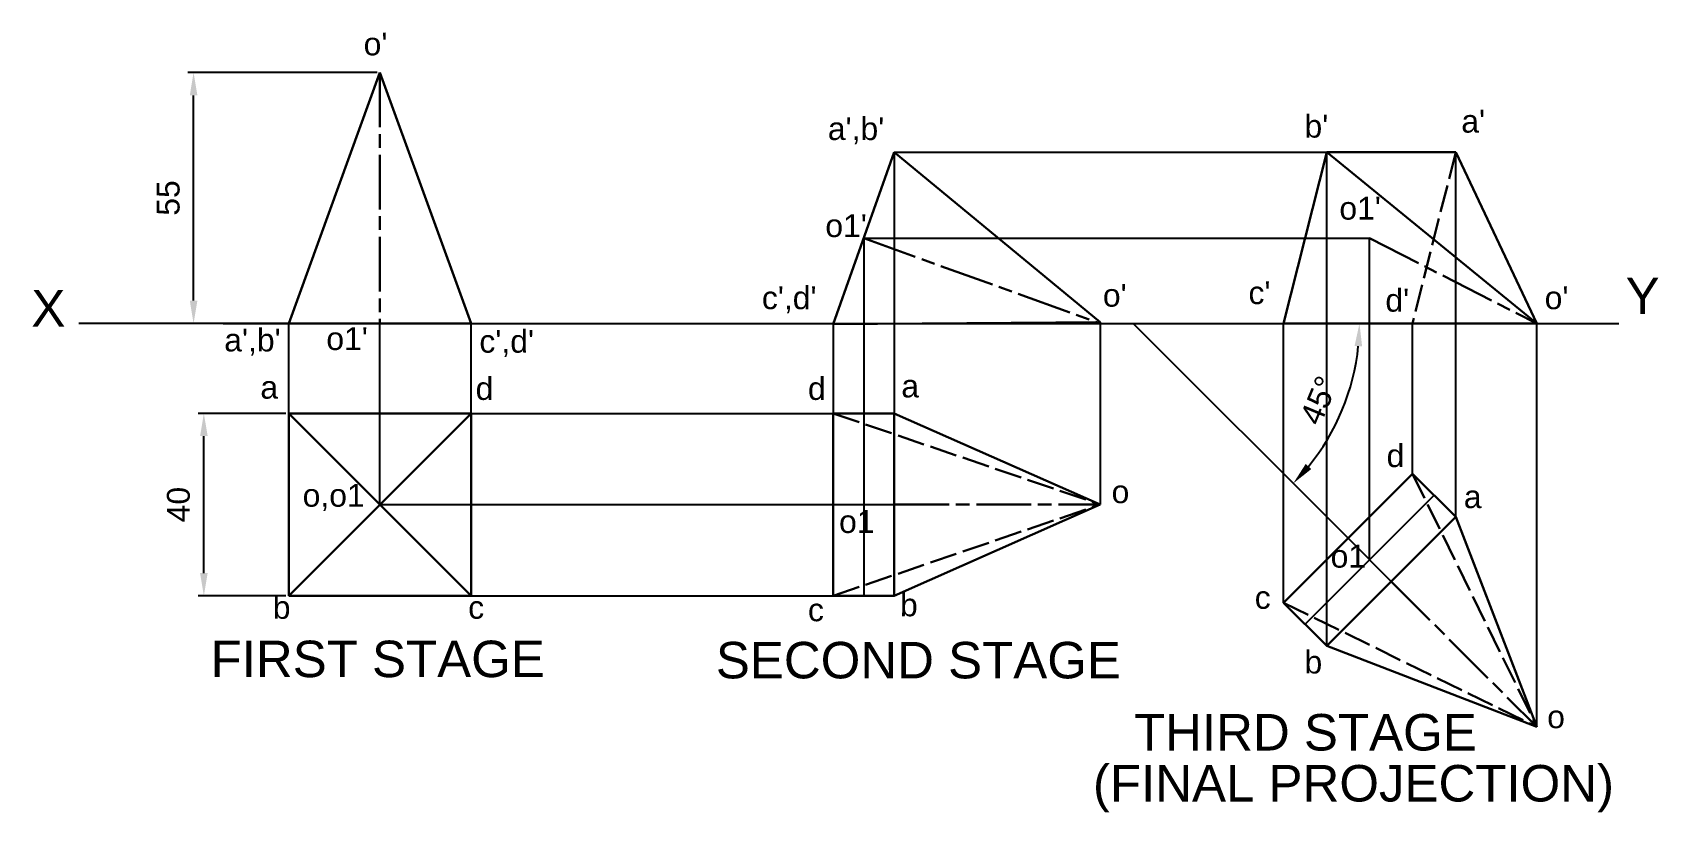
# Model space of a CAD drawing. Header units: millimetres. Extents: x -70 to 286, y -5 to 166.
import ezdxf

# ---------------------------------------------------------------- set-up
doc = ezdxf.new("R2010")
doc.units = ezdxf.units.MM
doc.linetypes.add('ACAD_ISO02W100', pattern=[15, 12, -3])
doc.linetypes.add('ACAD_ISO08W100', pattern=[36, 24, -3, 6, -3])
doc.styles.get("Standard").update_dxf_attribs({"font": 'arial.ttf'})
doc.dimstyles.new('ISO-25', dxfattribs={"dimtxt": 5, "dimasz": 5, "dimexe": 1.25, "dimexo": 0.625, "dimgap": 3, "dimtad": 1, "dimdec": 0, "dimtxsty": 'Standard', "dimcen": 2.5, "dimadec": 0, "dimazin": 0, "dimtfac": 1, "dimtdec": 0, "dimtmove": 0, "dimatfit": 3, "dimfxl": 1, "dimarcsym": 0})

# ---------------------------------------------------------------- blocks, each defined once
blk = doc.blocks.new('*D1')
at = {"color": 0, "lineweight": -2, "transparency": 16777216}
for p, q in [((-14.46, 82.62), (-33.68, 82.62)), ((-32.43, 47.62), (-32.43, 77.62)), ((-14.46, 42.62), (-33.68, 42.62))]:
    blk.add_line(p, q, dxfattribs=at)
at = {"color": 0, "lineweight": 30, "transparency": 16777216}
for points in [[(-33.26, 77.62), (-31.59, 77.62), (-32.43, 82.62)], [(-33.26, 47.62), (-31.59, 47.62), (-32.43, 42.62)]]:
    blk.add_solid(points, dxfattribs=at)
at = {"layer": 'Defpoints', "color": 0, "lineweight": 30, "transparency": 16777216}
for p in [(-32.43, 82.62), (-13.83, 82.62), (-13.83, 42.62)]:
    blk.add_point(p, dxfattribs=at)
at = {"color": 0, "lineweight": 5, "transparency": 16777216, "insert": (-37.98, 62.62), "char_height": 5, "attachment_point": 5, "rotation": 90}
blk.add_mtext('40', dxfattribs=at)
blk = doc.blocks.new('*D2')
at = {"color": 0, "lineweight": -2, "transparency": 16777216}
for p, q in [((5.54, 157.33), (-35.93, 157.33)), ((-34.68, 107.33), (-34.68, 152.33)), ((5.54, 102.33), (-35.93, 102.33))]:
    blk.add_line(p, q, dxfattribs=at)
at = {"color": 0, "lineweight": 30, "transparency": 16777216}
for points in [[(-35.51, 152.33), (-33.85, 152.33), (-34.68, 157.33)], [(-35.51, 107.33), (-33.85, 107.33), (-34.68, 102.33)]]:
    blk.add_solid(points, dxfattribs=at)
at = {"layer": 'Defpoints', "color": 0, "lineweight": 30, "transparency": 16777216}
for p in [(-34.68, 157.33), (6.17, 157.33), (6.17, 102.33)]:
    blk.add_point(p, dxfattribs=at)
at = {"color": 0, "lineweight": 5, "transparency": 16777216, "insert": (-40.22, 129.83), "char_height": 5, "attachment_point": 5, "rotation": 90}
blk.add_mtext('55', dxfattribs=at)
blk = doc.blocks.new('*D4')
at = {"color": 0, "lineweight": -2, "ltscale": 0.5, "transparency": 16777216}
blk.add_arc((171.32, 102.33), 49.58, 320.7804, 354.2196, dxfattribs=at)
at = {"color": 0, "lineweight": 25, "ltscale": 0.5, "transparency": 16777216}
for points in [[(219.82, 97.37), (221.48, 97.29), (220.9, 102.33)], [(210.35, 70.42), (209.11, 71.53), (206.38, 67.27)]]:
    blk.add_solid(points, dxfattribs=at)
at = {"layer": 'Defpoints', "color": 0, "lineweight": 25, "ltscale": 0.5, "transparency": 16777216}
for p in [(-28.2, 102.33), (171.32, 102.33), (277.74, 102.33), (214.26, 77.54), (218.4, 55.25)]:
    blk.add_point(p, dxfattribs=at)
at = {"color": 0, "lineweight": 25, "ltscale": 0.5, "transparency": 16777216, "insert": (212.01, 85.47), "char_height": 5, "attachment_point": 5, "rotation": 67.5}
blk.add_mtext('45°', dxfattribs=at)

msp = doc.modelspace()

# ---------------------------------------------------------------- linework, layer by layer
at = {"lineweight": 30}
for p, q in [((-13.83, 102.33), (6.17, 157.33)), ((6.17, 157.33), (26.17, 102.33)), ((118.92, 139.87), (105.55, 102.16)), ((118.92, 139.87), (164.07, 102.63)), ((204.26, 102.33), (213.71, 139.87)), ((213.71, 139.87), (259.78, 102.33)), ((213.71, 139.87), (241.99, 139.87)), ((241.99, 139.87), (259.78, 102.33)), ((-13.83, 102.33), (26.17, 102.33)), ((164.07, 102.63), (105.55, 102.16)), ((204.26, 102.33), (259.78, 102.33)), ((-13.83, 82.62), (-13.83, 42.62)), ((26.17, 82.62), (-13.83, 82.62)), ((-13.83, 42.62), (26.17, 82.62)), ((-13.83, 82.62), (26.17, 42.62)), ((26.17, 42.62), (26.17, 82.62)), ((105.55, 82.62), (105.55, 42.62)), ((118.92, 82.62), (105.55, 82.62)), ((118.92, 82.62), (164.07, 62.62)), ((118.92, 42.62), (118.92, 82.62)), ((232.54, 69.39), (204.26, 41.1)), ((241.99, 59.94), (232.54, 69.39)), ((118.92, 42.62), (164.07, 62.62)), ((213.71, 31.65), (241.99, 59.94)), ((241.99, 59.94), (259.78, 13.87)), ((-13.83, 42.62), (26.17, 42.62)), ((105.55, 42.62), (118.92, 42.62)), ((204.26, 41.1), (213.71, 31.65)), ((213.71, 31.65), (259.78, 13.87))]:
    msp.add_line(p, q, dxfattribs=at)
at = {"linetype": 'ACAD_ISO08W100', "lineweight": 30, "ltscale": 0.5}
for p, q in [((6.17, 157.33), (6.17, 102.33)), ((112.23, 121.02), (164.07, 102.33)), ((223.12, 121.02), (259.78, 102.33)), ((118.92, 62.62), (164.07, 62.62)), ((227.85, 45.79), (259.78, 13.87))]:
    msp.add_line(p, q, dxfattribs=at)
for p, q in [((118.92, 139.87), (118.92, 42.62)), ((118.92, 139.87), (241.99, 139.87)), ((213.71, 102.33), (213.71, 139.87)), ((241.99, 102.33), (241.99, 139.87)), ((112.23, 121.02), (112.23, 42.62)), ((112.23, 121.02), (223.12, 121.02)), ((208.96, 121.02), (223.12, 121.02)), ((223.12, 102.33), (223.12, 121.02)), ((-28.2, 102.33), (277.74, 102.33)), ((-13.83, 82.62), (-13.83, 102.33)), ((6.17, 62.62), (6.17, 102.33)), ((26.17, 82.62), (26.17, 102.33)), ((105.55, 102.16), (105.55, 42.62)), ((164.07, 102.63), (164.07, 62.62)), ((204.26, 41.1), (204.26, 102.33)), ((213.71, 31.65), (213.71, 102.33)), ((213.71, 102.33), (213.71, 102.33)), ((223.12, 50.52), (223.12, 102.33)), ((232.54, 69.39), (232.54, 102.33)), ((241.99, 59.94), (241.99, 102.33)), ((259.78, 13.87), (259.78, 102.33)), ((26.17, 82.62), (118.92, 82.62)), ((112.23, 82.62), (112.23, 42.62)), ((237.27, 64.66), (208.98, 36.38)), ((6.17, 62.62), (26.17, 62.62)), ((26.17, 62.62), (118.92, 62.62)), ((95.12, 62.62), (118.92, 62.62)), ((218.4, 55.25), (227.85, 45.79)), ((26.17, 42.62), (118.92, 42.62))]:
    msp.add_line(p, q)
at = {"linetype": 'ACAD_ISO02W100', "lineweight": 30, "ltscale": 0.5}
for p, q in [((241.99, 139.87), (232.54, 102.33)), ((105.55, 82.62), (164.07, 62.62)), ((232.54, 69.39), (259.78, 13.87)), ((105.55, 42.62), (164.07, 62.62)), ((204.26, 41.1), (259.78, 13.87))]:
    msp.add_line(p, q, dxfattribs=at)
at = {"lineweight": 25, "ltscale": 0.5}
for p, q in [((-35.93, 102.33), (-59.87, 102.33)), ((218.4, 55.25), (171.32, 102.33))]:
    msp.add_line(p, q, dxfattribs=at)

# ---------------------------------------------------------------- texts
at = {"linetype": 'ACAD_ISO02W100', "lineweight": 30, "ltscale": 0.5}
for s, p in [("o'", (2.6, 161.11)), ("a',b'", (104.36, 142.54)), ("b'", (208.85, 143.08)), ("a'", (243.22, 144.17)), ("o1'", (216.49, 125.09)), ("o1'", (103.81, 121.27)), ("c',d'", (89.9, 105.46)), ("o'", (164.65, 106.01)), ("c'", (196.57, 106.56)), ("d'", (226.58, 104.92)), ("o'", (261.5, 105.46)), ("a',b'", (-27.96, 96.2)), ("o1'", (-5.58, 96.51)), ("c',d'", (27.97, 95.92)), ('a', (-20.04, 85.84)), ('d', (27.15, 85.57)), ('d', (100, 85.57)), ('a', (120.46, 86.11)), ('d', (226.85, 70.85)), ('o,o1', (-10.77, 62.16)), ('o', (166.56, 62.94)), ('a', (243.77, 61.85)), ('o1', (106.82, 56.4)), ('o1', (214.58, 48.8)), ('b', (-17.32, 37.59)), ('b', (120.18, 38.14)), ('c', (197.94, 39.77)), ('c', (25.52, 37.59)), ('c', (100, 37.05)), ('b', (208.85, 25.6)), ('o', (262.05, 13.6))]:
    msp.add_text(s, height=5, dxfattribs=at).set_placement(p)
at = {"lineweight": 25, "ltscale": 0.5}
for s, p in [('Y', (279.24, 104.38)), ('X', (-70.24, 101.66)), ('FIRST STAGE', (-30.95, 24.79)), ('SECOND STAGE', (79.81, 24.52)), ('THIRD STAGE', (171.48, 8.71)), ('(FINAL PROJECTION)', (162.47, -2.47))]:
    msp.add_text(s, height=8, dxfattribs=at).set_placement(p)

# ---------------------------------------------------------------- dimensions: what is measured, and where the dimension line sits
at = {"lineweight": 5}
for base, p1, p2, picture, middle in [((-34.68, 157.33), (6.17, 102.33), (6.17, 157.33), '*D2', (-40.22, 129.83)), ((-32.43, 82.62), (-13.83, 42.62), (-13.83, 82.62), '*D1', (-37.98, 62.62))]:
    dim = msp.add_linear_dim(base=base, p1=p1, p2=p2, angle=90, dimstyle='ISO-25', dxfattribs=at)
    dim.commit()
    dim.dimension.update_dxf_attribs({"geometry": picture, "text_midpoint": middle})
at = {"lineweight": 25, "ltscale": 0.5}
dim = msp.add_angular_dim_2l(base=(214.26, 77.54), line1=((-28.2, 102.33), (277.74, 102.33)), line2=((218.4, 55.25), (171.32, 102.33)), dimstyle='ISO-25', dxfattribs=at)
dim.commit()
dim.dimension.update_dxf_attribs({"geometry": '*D4', "text_midpoint": (212.01, 85.47)})

doc.saveas('drawing.dxf')
